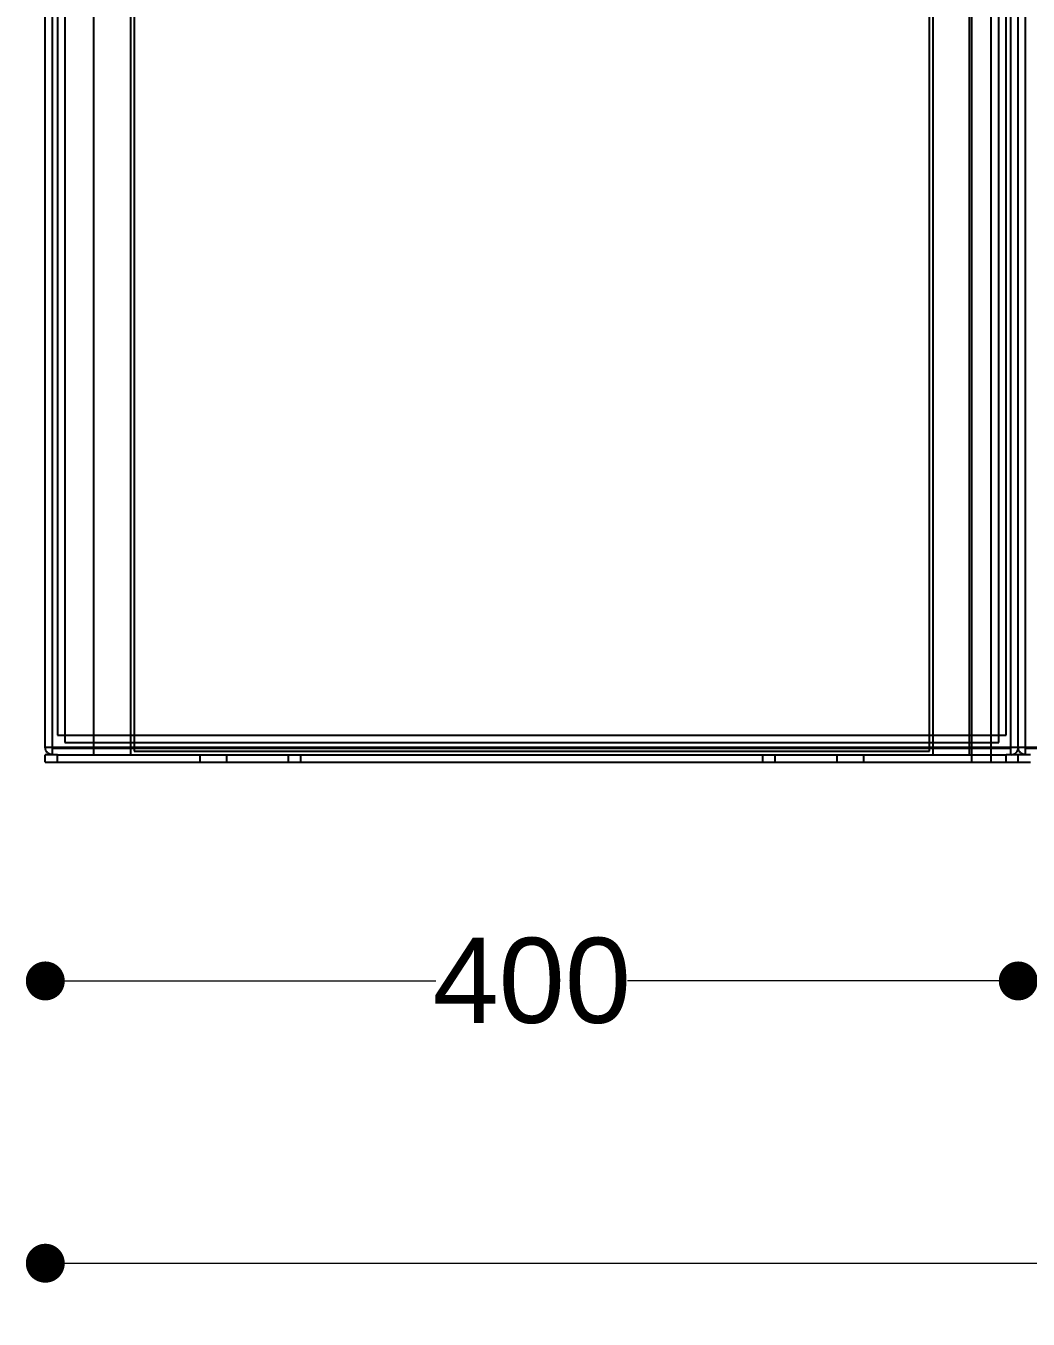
# Model space of a CAD drawing. Header units: millimetres. Extents: x 10366 to 13995, y 24552 to 29685.
# Drawn here: x 11678 to 12090, y 27001 to 27532 of the extents above; entities that cross this region are included whole.
import ezdxf

# ---------------------------------------------------------------- set-up
doc = ezdxf.new("R2010")
doc.units = ezdxf.units.MM
doc.header["$LTSCALE"] = 3
doc.layers.add('DomyÅ›lny', color=7, linetype='Continuous')
doc.styles.get("Standard").update_dxf_attribs({"font": 'arial.ttf'})
doc.dimstyles.new('MATEUSZ', dxfattribs={"dimtxt": 35, "dimasz": 16, "dimexe": 0.18, "dimexo": 0.0625, "dimgap": 0.09, "dimtad": 0, "dimdec": 0, "dimdsep": 46, "dimtxsty": 'Standard', "dimblk": 'DOT', "dimcen": 0.09, "dimse1": 1, "dimse2": 1, "dimadec": 0, "dimazin": 0, "dimtfac": 1, "dimtdec": 0, "dimtofl": 0, "dimtmove": 0, "dimatfit": 3, "dimfxl": 1, "dimtolj": 1, "dimtzin": 0, "dimlwd": 9, "dimlwe": 9, "dimarcsym": 0})

# ---------------------------------------------------------------- blocks, each defined once
blk = doc.blocks.new('_Dot')
at = {"color": 0, "linetype": 'ByBlock', "lineweight": -2}
blk.add_line((-0.5, 0), (-1, 0), dxfattribs=at)
at = {"color": 0, "linetype": 'ByBlock', "const_width": 0.5}
blk.add_lwpolyline([(-0.25, 0, 1), (0.25, 0, 1)], format="xyb", close=True, dxfattribs=at)
blk = doc.blocks.new('*D14')
at = {"color": 0, "lineweight": 9, "transparency": 16777216}
for p, q in [((11702.05, 27023.71), (12633.46, 27023.71)), ((13670.05, 27023.71), (12738.64, 27023.71))]:
    blk.add_line(p, q, dxfattribs=at)
at = {"layer": 'Defpoints', "color": 0, "transparency": 16777216}
for p in [(11686.05, 27229.68), (13686.05, 27229.68), (13686.05, 27023.71)]:
    blk.add_point(p, dxfattribs=at)
at = {"color": 0, "lineweight": 9, "transparency": 16777216, "xscale": 16, "yscale": 16, "zscale": 16, "rotation": 180}
blk.add_blockref('_Dot', (11686.05, 27023.71), dxfattribs=at)
at = {"color": 0, "lineweight": 9, "transparency": 16777216, "xscale": 16, "yscale": 16, "zscale": 16}
blk.add_blockref('_Dot', (13686.05, 27023.71), dxfattribs=at)
at = {"color": 0, "transparency": 16777216, "insert": (12686.05, 27023.71), "char_height": 35, "attachment_point": 5}
blk.add_mtext('\\A1;2000', dxfattribs=at)
blk = doc.blocks.new('*D17')
at = {"color": 0, "lineweight": 9, "transparency": 16777216}
for p, q in [((11702.05, 27139.72), (11846.66, 27139.72)), ((12070.05, 27139.72), (11925.45, 27139.72))]:
    blk.add_line(p, q, dxfattribs=at)
at = {"layer": 'Defpoints', "color": 0, "transparency": 16777216}
for p in [(11686.05, 27229.68), (12086.05, 27229.68), (11686.05, 27139.72)]:
    blk.add_point(p, dxfattribs=at)
at = {"color": 0, "lineweight": 9, "transparency": 16777216, "xscale": 16, "yscale": 16, "zscale": 16, "rotation": 180}
blk.add_blockref('_Dot', (11686.05, 27139.72), dxfattribs=at)
at = {"color": 0, "lineweight": 9, "transparency": 16777216, "xscale": 16, "yscale": 16, "zscale": 16}
blk.add_blockref('_Dot', (12086.05, 27139.72), dxfattribs=at)
at = {"color": 0, "transparency": 16777216, "insert": (11886.05, 27139.72), "char_height": 35, "attachment_point": 5}
blk.add_mtext('\\A1;400', dxfattribs=at)

msp = doc.modelspace()

# ---------------------------------------------------------------- linework, layer by layer
at = {"layer": 'DomyÅ›lny'}
for p, q in [((11686.05, 27235.68), (11686.05, 28019.68)), ((11689.05, 27232.68), (11689.05, 28022.68)), ((12083.05, 27232.68), (12083.05, 28022.68)), ((12086.05, 27235.68), (12086.05, 28019.68)), ((12086.05, 27235.68), (12086.05, 28019.68)), ((12089.05, 27232.68), (12089.05, 28022.68)), ((11691.05, 28014.68), (11691.05, 27240.68)), ((11694.05, 28014.68), (11694.05, 27240.68)), ((11706.05, 27237.68), (11706.05, 28017.68)), ((12066.05, 27237.68), (12066.05, 28017.68)), ((12066.96, 27237.68), (12066.96, 28017.68)), ((12074.96, 27237.68), (12074.96, 28017.68)), ((12078.05, 27240.68), (12078.05, 28014.68)), ((12081.05, 27240.68), (12081.05, 28014.68)), ((11721.05, 27982.68), (11721.05, 27237.68)), ((11722.55, 27982.68), (11722.55, 27234.18)), ((12049.55, 27234.18), (12049.55, 27982.68)), ((12051.05, 27237.68), (12051.05, 27982.68)), ((11694.05, 27240.68), (12078.05, 27240.68)), ((11694.05, 27237.68), (12078.05, 27237.68)), ((11706.05, 27232.68), (11706.05, 27237.68)), ((11721.05, 27237.68), (11721.05, 27232.68)), ((12051.05, 27232.68), (12051.05, 27237.68)), ((12066.05, 27232.68), (12066.05, 27237.68)), ((12066.96, 27232.68), (12066.96, 27237.68)), ((12074.96, 27232.68), (12074.96, 27237.68)), ((11686.05, 27229.68), (11686.05, 27232.68)), ((12083.05, 27235.68), (11689.05, 27235.68)), ((11689.05, 27235.35), (11706.05, 27235.35)), ((11691.05, 27229.68), (11691.05, 27232.68)), ((11691.05, 27232.68), (12081.05, 27232.68)), ((11706.05, 27235.35), (11721.05, 27235.35)), ((11721.05, 27235.35), (12051.05, 27235.35)), ((11722.55, 27234.18), (12049.55, 27234.18)), ((11749.57, 27232.68), (11749.57, 27229.68)), ((11760.57, 27232.68), (11760.57, 27229.68)), ((11786.05, 27229.68), (11786.05, 27232.68)), ((11791.05, 27229.68), (11791.05, 27232.68)), ((11981.05, 27229.68), (11981.05, 27232.68)), ((11986.05, 27229.68), (11986.05, 27232.68)), ((12011.54, 27229.68), (12011.54, 27232.68)), ((12022.54, 27229.68), (12022.54, 27232.68)), ((12051.05, 27235.35), (12066.05, 27235.35)), ((12066.05, 27235.35), (12083.05, 27235.35)), ((12066.96, 27229.68), (12066.96, 27232.68)), ((12074.96, 27229.68), (12074.96, 27232.68)), ((12081.05, 27229.68), (12081.05, 27232.68)), ((12086.05, 27229.68), (12086.05, 27232.68)), ((12086.05, 27229.68), (12086.05, 27232.68)), ((12483.05, 27235.68), (12089.05, 27235.68)), ((12089.05, 27235.35), (12106.05, 27235.35)), ((11691.05, 27229.68), (12081.05, 27229.68))]:
    msp.add_line(p, q, dxfattribs=at)
for points in [[(11691.05, 27240.68, 0), (11691.05, 27240.68, 0), (11691.05, 27240.68, 0), (11691.05, 27240.68, 0), (11691.05, 27240.68, 0), (11691.05, 27240.68, 0), (11691.05, 27240.68, 0), (11691.05, 27240.68, 0), (11691.05, 27240.68, 0), (11691.05, 27240.68, 0), (11691.05, 27240.68, 0), (11691.06, 27240.68, 0), (11691.06, 27240.68, 0), (11691.06, 27240.68, 0), (11691.08, 27240.68, 0), (11691.14, 27240.68, 0), (11691.42, 27240.68, 0), (11694.05, 27240.68, 0)], [(11694.05, 27240.68, 0), (11694.05, 27237.68, 0)], [(12078.05, 27240.68, 0), (12081.05, 27240.68, 0)], [(12078.05, 27237.68, 0), (12078.05, 27237.68, 0), (12078.05, 27237.68, 0), (12078.05, 27237.68, 0), (12078.05, 27237.68, 0), (12078.05, 27237.68, 0), (12078.05, 27237.68, 0), (12078.05, 27237.68, 0), (12078.05, 27237.68, 0), (12078.05, 27237.68, 0), (12078.05, 27237.68, 0), (12078.05, 27237.68, 0), (12078.05, 27237.68, 0), (12078.05, 27237.69, 0), (12078.05, 27237.7, 0), (12078.05, 27237.77, 0), (12078.05, 27238.05, 0), (12078.05, 27240.68, 0)], [(11689.05, 27232.68, 0), (11688.68, 27232.71, 0), (11688.31, 27232.78, 0), (11687.97, 27232.89, 0), (11687.66, 27233.03, 0), (11687.38, 27233.19, 0), (11687.14, 27233.38, 0), (11686.92, 27233.57, 0), (11686.73, 27233.78, 0), (11686.57, 27234, 0), (11686.43, 27234.23, 0), (11686.31, 27234.46, 0), (11686.15, 27234.95, 0), (11686.08, 27235.31, 0), (11686.05, 27235.68, 0)], [(11689.05, 27235.68, 0), (11686.05, 27235.68, 0)], [(11691.05, 27232.68, 0), (11686.05, 27232.68, 0)], [(12086.05, 27232.68, 0), (12086.05, 27232.68, 0), (12086.05, 27232.68, 0), (12086.05, 27232.68, 0), (12086.05, 27232.68, 0), (12086.05, 27232.68, 0), (12086.05, 27232.68, 0), (12086.05, 27232.68, 0), (12086.05, 27232.68, 0), (12086.05, 27232.68, 0), (12086.05, 27232.68, 0), (12086.05, 27232.68, 0), (12086.05, 27232.68, 0), (12086.05, 27232.68, 0), (12086.02, 27232.68, 0), (12085.91, 27232.68, 0), (12085.44, 27232.68, 0), (12081.05, 27232.68, 0)], [(12083.05, 27232.68, 0), (12083.43, 27232.71, 0), (12083.8, 27232.78, 0), (12084.14, 27232.89, 0), (12084.45, 27233.03, 0), (12084.72, 27233.19, 0), (12084.97, 27233.38, 0), (12085.19, 27233.57, 0), (12085.38, 27233.78, 0), (12085.54, 27234, 0), (12085.68, 27234.23, 0), (12085.8, 27234.46, 0), (12085.96, 27234.95, 0), (12086.03, 27235.31, 0), (12086.05, 27235.68, 0)], [(12086.05, 27235.68, 0), (12086.05, 27235.68, 0), (12086.05, 27235.68, 0), (12086.05, 27235.68, 0), (12086.05, 27235.68, 0), (12086.05, 27235.68, 0), (12086.05, 27235.68, 0), (12086.05, 27235.68, 0), (12086.05, 27235.68, 0), (12086.05, 27235.68, 0), (12086.05, 27235.68, 0), (12086.05, 27235.68, 0), (12086.05, 27235.68, 0), (12086.05, 27235.68, 0), (12086.03, 27235.68, 0), (12085.97, 27235.68, 0), (12085.68, 27235.68, 0), (12083.05, 27235.68, 0)], [(12089.05, 27232.68, 0), (12088.68, 27232.71, 0), (12088.31, 27232.78, 0), (12087.97, 27232.89, 0), (12087.66, 27233.03, 0), (12087.38, 27233.19, 0), (12087.14, 27233.38, 0), (12086.92, 27233.57, 0), (12086.73, 27233.78, 0), (12086.57, 27234, 0), (12086.43, 27234.23, 0), (12086.31, 27234.46, 0), (12086.15, 27234.95, 0), (12086.08, 27235.31, 0), (12086.05, 27235.68, 0)], [(12089.05, 27235.68, 0), (12086.05, 27235.68, 0)], [(12091.05, 27232.68, 0), (12086.05, 27232.68, 0)], [(11686.05, 27229.68, 0), (11686.05, 27229.68, 0), (11686.05, 27229.68, 0), (11686.05, 27229.68, 0), (11686.05, 27229.68, 0), (11686.05, 27229.68, 0), (11686.05, 27229.68, 0), (11686.05, 27229.68, 0), (11686.05, 27229.68, 0), (11686.05, 27229.68, 0), (11686.05, 27229.68, 0), (11686.06, 27229.68, 0), (11686.06, 27229.68, 0), (11686.06, 27229.68, 0), (11686.09, 27229.68, 0), (11686.2, 27229.68, 0), (11686.67, 27229.68, 0), (11691.05, 27229.68, 0)], [(12081.05, 27229.68, 0), (12086.05, 27229.68, 0)], [(12086.05, 27229.68, 0), (12086.05, 27229.68, 0), (12086.05, 27229.68, 0), (12086.05, 27229.68, 0), (12086.05, 27229.68, 0), (12086.05, 27229.68, 0), (12086.05, 27229.68, 0), (12086.05, 27229.68, 0), (12086.05, 27229.68, 0), (12086.05, 27229.68, 0), (12086.05, 27229.68, 0), (12086.06, 27229.68, 0), (12086.06, 27229.68, 0), (12086.06, 27229.68, 0), (12086.09, 27229.68, 0), (12086.2, 27229.68, 0), (12086.67, 27229.68, 0), (12091.05, 27229.68, 0)]]:
    msp.add_polyline3d(points, dxfattribs=at)

# ---------------------------------------------------------------- dimensions: what is measured, and where the dimension line sits
for base, p1, p2, picture, middle in [((13686.05, 27023.71), (11686.05, 27229.68), (13686.05, 27229.68), '*D14', (12686.05, 27023.71)), ((11686.05, 27139.72), (12086.05, 27229.68), (11686.05, 27229.68), '*D17', (11886.05, 27139.72))]:
    dim = msp.add_linear_dim(base=base, p1=p1, p2=p2, dimstyle='MATEUSZ')
    dim.commit()
    dim.dimension.update_dxf_attribs({"geometry": picture, "text_midpoint": middle})

doc.saveas('drawing.dxf')
